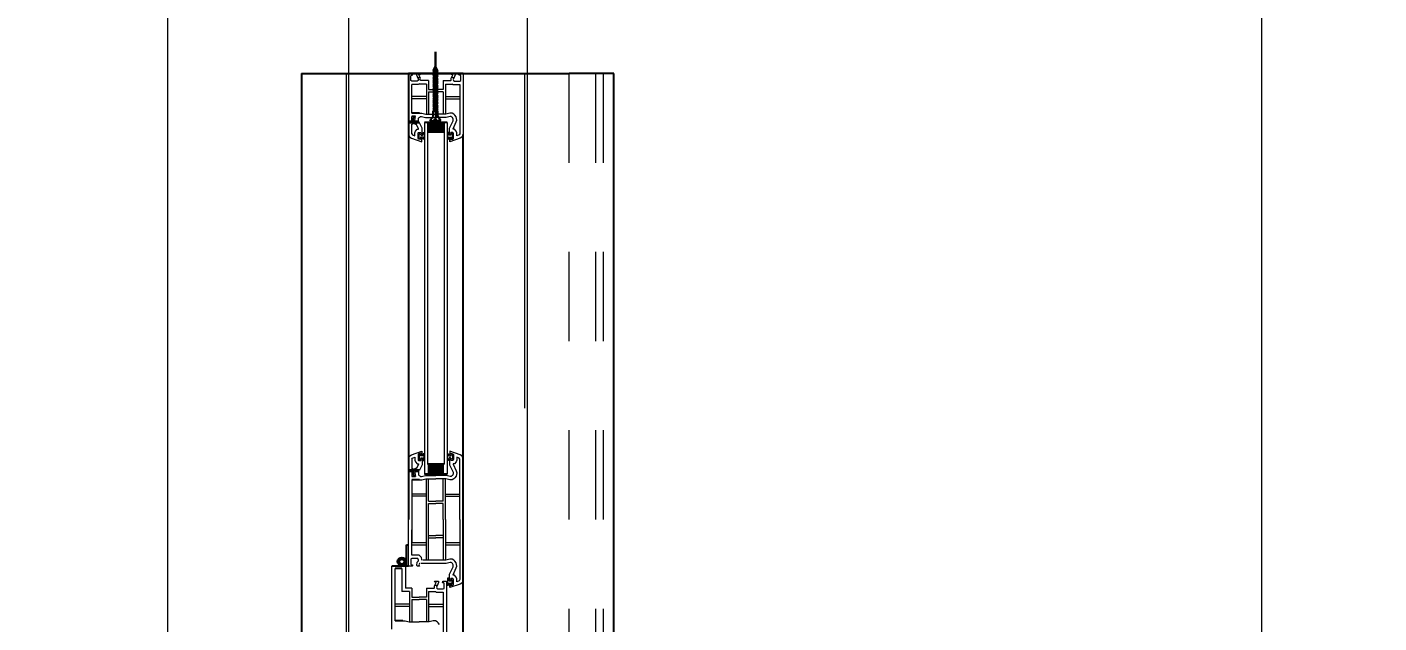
# Model space of a CAD drawing. Header units: metres. Extents: x -355 to 973, y -73 to 238.
# Drawn here: x -292.481 to -290.966, y 102.643 to 103.311 of the extents above; entities that cross this region are included whole.
import ezdxf

# ---------------------------------------------------------------- set-up
doc = ezdxf.new("R2010")
doc.units = ezdxf.units.M
doc.header["$LTSCALE"] = 3
doc.header["$MEASUREMENT"] = 0
for name, pattern in [('1', [30, 6, 6, 6, 6, 6]), ('202$0$HIDDEN', [0.375, 0.25, -0.125]), ('ACAD_ISO02W100', [15, 12, -3]), ('DASHED2', [0.375, 0.25, -0.125])]:
    doc.linetypes.add(name, pattern=pattern)
for name, color, linetype in [('01B', 10, 'Continuous'), ('4', 4, 'ACAD_ISO02W100'), ('5', 2, 'Continuous')]:
    doc.layers.add(name, color=color, linetype=linetype)
doc.layers.add('05', color=21, linetype='Continuous', lineweight=5)
doc.layers.add('15', color=63, linetype='DASHED2', lineweight=15)
doc.styles.get("Standard").update_dxf_attribs({"font": 'arial.ttf'})
doc.dimstyles.new('ahmad', dxfattribs={"dimtxt": 0.2, "dimasz": 0.1375, "dimexe": 0, "dimexo": 0.0625, "dimgap": 0.09, "dimtad": 0, "dimzin": 0, "dimdsep": 46, "dimtxsty": 'Standard', "dimblk": 'OBLIQUE', "dimcen": 0.09, "dimclrd": 245, "dimclrt": 61, "dimadec": 0, "dimazin": 0, "dimtfac": 1, "dimtofl": 0, "dimtmove": 0, "dimatfit": 3, "dimldrblk": 'OBLIQUE', "dimfxl": 0, "dimfxlon": 1, "dimtolj": 1, "dimtzin": 0, "dimlwd": 13, "dimarcsym": 0})

# ---------------------------------------------------------------- blocks, each defined once
blk = doc.blocks.new('_Oblique')
at = {"color": 0, "linetype": 'ByBlock', "lineweight": -2}
blk.add_line((-0.5, -0.5), (0.5, 0.5), dxfattribs=at)
blk = doc.blocks.new('*D614')
at = {"color": 245, "lineweight": 13, "transparency": 16777216}
for p, q in [((-292.3228, 109.6861), (-292.3228, 104.4038)), ((-292.3228, 98.2861), (-292.3228, 103.5684))]:
    blk.add_line(p, q, dxfattribs=at)
at = {"layer": 'Defpoints', "color": 0, "transparency": 16777216}
for p in [(-292.1198, 109.6861), (-292.3228, 98.2861), (-292.1228, 98.2861)]:
    blk.add_point(p, dxfattribs=at)
at = {"color": 245, "lineweight": 13, "transparency": 16777216, "xscale": 0.1375, "yscale": 0.1375, "zscale": 0.1375}
for p, rotation in [((-292.3228, 109.6861), 90), ((-292.3228, 98.2861), 270)]:
    blk.add_blockref('_Oblique', p, dxfattribs=dict(at, rotation=rotation))
at = {"color": 61, "transparency": 16777216, "insert": (-292.3228, 103.9861), "char_height": 0.2, "attachment_point": 5, "rotation": 90}
blk.add_mtext('\\A1;11.40', dxfattribs=at)
blk = doc.blocks.new('*D639')
at = {"layer": '4', "color": 245, "lineweight": 13, "transparency": 16777216}
for p, q in [((-291.0968, 114.8861), (-291.0968, 106.8038)), ((-291.0968, 97.8861), (-291.0968, 105.9684))]:
    blk.add_line(p, q, dxfattribs=at)
at = {"layer": 'Defpoints', "color": 0, "transparency": 16777216}
for p in [(-291.9197, 114.8861), (-291.9197, 97.8861), (-291.0968, 97.8861)]:
    blk.add_point(p, dxfattribs=at)
at = {"layer": '4', "color": 245, "lineweight": 13, "transparency": 16777216, "xscale": 0.1375, "yscale": 0.1375, "zscale": 0.1375}
for p, rotation in [((-291.0968, 114.8861), 90), ((-291.0968, 97.8861), 270)]:
    blk.add_blockref('_Oblique', p, dxfattribs=dict(at, rotation=rotation))
at = {"layer": '4', "color": 61, "transparency": 16777216, "insert": (-291.0968, 106.3861), "char_height": 0.2, "attachment_point": 5, "rotation": 90}
blk.add_mtext('\\A1;17.00', dxfattribs=at)
blk = doc.blocks.new('DSSSS')
at = {"layer": '05'}
for p, q in [((152.7604, -221.3864), (152.7604, -221.3872)), ((152.7604, -221.3872), (152.7664, -221.3872)), ((152.7664, -221.3872), (152.7664, -221.3863))]:
    blk.add_line(p, q, dxfattribs=at)
blk.add_lwpolyline([(152.7664, -221.3863), (152.7646, -221.3863), (152.7646, -221.384), (152.7657, -221.384), (152.7654, -221.383), (152.7617, -221.383), (152.7617, -221.3838), (152.7623, -221.3841), (152.763, -221.3847), (152.763, -221.3859), (152.7619, -221.3864), (152.7604, -221.3864)], dxfattribs=at)
blk = doc.blocks.new('ddd')
at = {"layer": '01B'}
for points in [[(1655.8293, 1003.8705), (1655.8184, 1003.8705), (1655.8184, 1003.889), (1655.8293, 1003.889)], [(1656.2018, 1003.8705), (1656.2127, 1003.8705), (1656.2127, 1003.889), (1656.2018, 1003.889)]]:
    blk.add_hatch(color=143, dxfattribs=at).paths.add_polyline_path(points)
at = {"layer": '01B', "color": 32}
for p in [(1655.7637, 1004.0793), (1655.7637, 1003.7293)]:
    blk.add_line(p, (1655.7637, 1004.0293), dxfattribs=at)
at = {"layer": '01B', "color": 143}
for p, q in [((1655.7637, 1003.9104), (1655.7637, 1003.8491)), ((1657.1951, 1003.9104), (1655.8322, 1003.9104)), ((1655.8184, 1003.8923), (1655.8184, 1003.8672)), ((1655.8293, 1003.889), (1655.8293, 1003.8705)), ((1656.2018, 1003.889), (1656.2018, 1003.8705)), ((1656.2127, 1003.8923), (1656.2127, 1003.8672)), ((1655.7802, 1003.8793), (1655.7393, 1003.8793)), ((1655.7393, 1003.8793), (1655.8247, 1003.8793)), ((1655.7608, 1003.8819), (1655.7555, 1003.8793)), ((1655.7608, 1003.8768), (1655.7555, 1003.8793)), ((1655.7608, 1003.8819), (1655.7587, 1003.8793)), ((1655.7608, 1003.8768), (1655.7587, 1003.8793)), ((1655.7621, 1003.8819), (1655.76, 1003.8793)), ((1655.7621, 1003.8768), (1655.76, 1003.8793)), ((1655.7608, 1003.8819), (1655.7616, 1003.8813)), ((1655.7608, 1003.8768), (1655.7616, 1003.8774)), ((1655.7633, 1003.8819), (1655.7612, 1003.8793)), ((1655.7633, 1003.8768), (1655.7612, 1003.8793)), ((1655.7621, 1003.8819), (1655.7628, 1003.8813)), ((1655.7621, 1003.8768), (1655.7628, 1003.8774)), ((1655.7646, 1003.8819), (1655.7624, 1003.8793)), ((1655.7646, 1003.8768), (1655.7624, 1003.8793)), ((1655.7633, 1003.8819), (1655.7641, 1003.8813)), ((1655.7633, 1003.8768), (1655.7641, 1003.8774)), ((1655.7658, 1003.8819), (1655.7637, 1003.8793)), ((1655.7658, 1003.8768), (1655.7637, 1003.8793)), ((1655.7646, 1003.8819), (1655.7653, 1003.8813)), ((1655.7646, 1003.8768), (1655.7653, 1003.8774)), ((1655.7671, 1003.8819), (1655.7649, 1003.8793)), ((1655.7671, 1003.8768), (1655.7649, 1003.8793)), ((1655.7658, 1003.8819), (1655.7666, 1003.8813)), ((1655.7658, 1003.8768), (1655.7666, 1003.8774)), ((1655.7683, 1003.8819), (1655.7662, 1003.8793)), ((1655.7683, 1003.8768), (1655.7662, 1003.8793)), ((1655.7671, 1003.8819), (1655.7678, 1003.8813)), ((1655.7671, 1003.8768), (1655.7678, 1003.8774)), ((1655.7696, 1003.8819), (1655.7674, 1003.8793)), ((1655.7696, 1003.8768), (1655.7674, 1003.8793)), ((1655.7683, 1003.8819), (1655.769, 1003.8813)), ((1655.7683, 1003.8768), (1655.769, 1003.8774)), ((1655.7708, 1003.8819), (1655.7687, 1003.8793)), ((1655.7708, 1003.8768), (1655.7687, 1003.8793)), ((1655.7696, 1003.8819), (1655.7703, 1003.8813)), ((1655.7696, 1003.8768), (1655.7703, 1003.8774)), ((1655.7721, 1003.8819), (1655.7699, 1003.8793)), ((1655.7721, 1003.8768), (1655.7699, 1003.8793)), ((1655.7708, 1003.8819), (1655.7715, 1003.8813)), ((1655.7708, 1003.8768), (1655.7715, 1003.8774)), ((1655.7733, 1003.8819), (1655.7712, 1003.8793)), ((1655.7733, 1003.8768), (1655.7712, 1003.8793)), ((1655.7721, 1003.8819), (1655.7728, 1003.8813)), ((1655.7721, 1003.8768), (1655.7728, 1003.8774)), ((1655.7745, 1003.8819), (1655.7724, 1003.8793)), ((1655.7745, 1003.8768), (1655.7724, 1003.8793)), ((1655.7733, 1003.8819), (1655.774, 1003.8813)), ((1655.7733, 1003.8768), (1655.774, 1003.8774)), ((1655.7758, 1003.8819), (1655.7737, 1003.8793)), ((1655.7758, 1003.8768), (1655.7737, 1003.8793)), ((1655.7745, 1003.8819), (1655.7753, 1003.8813)), ((1655.7745, 1003.8768), (1655.7753, 1003.8774)), ((1655.777, 1003.8819), (1655.7749, 1003.8793)), ((1655.777, 1003.8768), (1655.7749, 1003.8793)), ((1655.7758, 1003.8819), (1655.7765, 1003.8813)), ((1655.7758, 1003.8768), (1655.7765, 1003.8774)), ((1655.7783, 1003.8819), (1655.7762, 1003.8793)), ((1655.7783, 1003.8768), (1655.7762, 1003.8793)), ((1655.777, 1003.8819), (1655.7778, 1003.8813)), ((1655.777, 1003.8768), (1655.7778, 1003.8774)), ((1655.7795, 1003.8819), (1655.7774, 1003.8793)), ((1655.7795, 1003.8768), (1655.7774, 1003.8793)), ((1655.7783, 1003.8819), (1655.779, 1003.8813)), ((1655.7783, 1003.8768), (1655.779, 1003.8774)), ((1655.7808, 1003.8819), (1655.7786, 1003.8793)), ((1655.7808, 1003.8768), (1655.7786, 1003.8793)), ((1655.7795, 1003.8819), (1655.7803, 1003.8813)), ((1655.7795, 1003.8768), (1655.7803, 1003.8774)), ((1655.782, 1003.8819), (1655.7799, 1003.8793)), ((1655.782, 1003.8768), (1655.7799, 1003.8793)), ((1655.7808, 1003.8819), (1655.7815, 1003.8813)), ((1655.7808, 1003.8768), (1655.7815, 1003.8774)), ((1655.7833, 1003.8819), (1655.7811, 1003.8793)), ((1655.7833, 1003.8768), (1655.7811, 1003.8793)), ((1655.782, 1003.8819), (1655.7827, 1003.8813)), ((1655.782, 1003.8768), (1655.7827, 1003.8774)), ((1655.7845, 1003.8819), (1655.7824, 1003.8793)), ((1655.7845, 1003.8768), (1655.7824, 1003.8793)), ((1655.7833, 1003.8819), (1655.784, 1003.8813)), ((1655.7833, 1003.8768), (1655.784, 1003.8774)), ((1655.7858, 1003.8819), (1655.7836, 1003.8793)), ((1655.7858, 1003.8768), (1655.7836, 1003.8793)), ((1655.7845, 1003.8819), (1655.7852, 1003.8813)), ((1655.7845, 1003.8768), (1655.7852, 1003.8774)), ((1655.787, 1003.8819), (1655.7849, 1003.8793)), ((1655.787, 1003.8768), (1655.7849, 1003.8793)), ((1655.7858, 1003.8819), (1655.7865, 1003.8813)), ((1655.7858, 1003.8768), (1655.7865, 1003.8774)), ((1655.7882, 1003.8819), (1655.7861, 1003.8793)), ((1655.7882, 1003.8768), (1655.7861, 1003.8793)), ((1655.787, 1003.8819), (1655.7877, 1003.8813)), ((1655.787, 1003.8768), (1655.7877, 1003.8774)), ((1655.7895, 1003.8819), (1655.7874, 1003.8793)), ((1655.7895, 1003.8768), (1655.7874, 1003.8793)), ((1655.7882, 1003.8819), (1655.789, 1003.8813)), ((1655.7882, 1003.8768), (1655.789, 1003.8774)), ((1655.7907, 1003.8819), (1655.7886, 1003.8793)), ((1655.7907, 1003.8768), (1655.7886, 1003.8793)), ((1655.7895, 1003.8819), (1655.7902, 1003.8813)), ((1655.7895, 1003.8768), (1655.7902, 1003.8774)), ((1655.792, 1003.8819), (1655.7899, 1003.8793)), ((1655.792, 1003.8768), (1655.7899, 1003.8793)), ((1655.7907, 1003.8819), (1655.7915, 1003.8813)), ((1655.7907, 1003.8768), (1655.7915, 1003.8774)), ((1655.7932, 1003.8819), (1655.7911, 1003.8793)), ((1655.7932, 1003.8768), (1655.7911, 1003.8793)), ((1655.792, 1003.8819), (1655.7927, 1003.8813)), ((1655.792, 1003.8768), (1655.7927, 1003.8774)), ((1655.7945, 1003.8819), (1655.7923, 1003.8793)), ((1655.7945, 1003.8768), (1655.7923, 1003.8793)), ((1655.7932, 1003.8819), (1655.794, 1003.8813)), ((1655.7932, 1003.8768), (1655.794, 1003.8774)), ((1655.7957, 1003.8819), (1655.7936, 1003.8793)), ((1655.7957, 1003.8768), (1655.7936, 1003.8793)), ((1655.7945, 1003.8819), (1655.7952, 1003.8813)), ((1655.7945, 1003.8768), (1655.7952, 1003.8774)), ((1655.797, 1003.8819), (1655.7948, 1003.8793)), ((1655.797, 1003.8768), (1655.7948, 1003.8793)), ((1655.7957, 1003.8819), (1655.7965, 1003.8813)), ((1655.7957, 1003.8768), (1655.7965, 1003.8774)), ((1655.7982, 1003.8819), (1655.7961, 1003.8793)), ((1655.7982, 1003.8768), (1655.7961, 1003.8793)), ((1655.797, 1003.8819), (1655.7977, 1003.8813)), ((1655.797, 1003.8768), (1655.7977, 1003.8774)), ((1655.7995, 1003.8819), (1655.7973, 1003.8793)), ((1655.7995, 1003.8768), (1655.7973, 1003.8793)), ((1655.7982, 1003.8819), (1655.7989, 1003.8813)), ((1655.7982, 1003.8768), (1655.7989, 1003.8774)), ((1655.8007, 1003.8819), (1655.7986, 1003.8793)), ((1655.8007, 1003.8768), (1655.7986, 1003.8793)), ((1655.7995, 1003.8819), (1655.8002, 1003.8813)), ((1655.7995, 1003.8768), (1655.8002, 1003.8774)), ((1655.8019, 1003.8819), (1655.7998, 1003.8793)), ((1655.8019, 1003.8768), (1655.7998, 1003.8793)), ((1655.8007, 1003.8819), (1655.8014, 1003.8813)), ((1655.8007, 1003.8768), (1655.8014, 1003.8774)), ((1655.8032, 1003.8819), (1655.8011, 1003.8793)), ((1655.8032, 1003.8768), (1655.8011, 1003.8793)), ((1655.8019, 1003.8819), (1655.8027, 1003.8813)), ((1655.8019, 1003.8768), (1655.8027, 1003.8774)), ((1655.8044, 1003.8819), (1655.8023, 1003.8793)), ((1655.8044, 1003.8768), (1655.8023, 1003.8793)), ((1655.8032, 1003.8819), (1655.8039, 1003.8813)), ((1655.8032, 1003.8768), (1655.8039, 1003.8774)), ((1655.8057, 1003.8819), (1655.8036, 1003.8793)), ((1655.8057, 1003.8768), (1655.8036, 1003.8793)), ((1655.8044, 1003.8819), (1655.8052, 1003.8813)), ((1655.8044, 1003.8768), (1655.8052, 1003.8774)), ((1655.8114, 1003.8819), (1655.8057, 1003.8819)), ((1655.8057, 1003.8819), (1655.8057, 1003.8793)), ((1655.8057, 1003.8768), (1655.8057, 1003.8793)), ((1655.8114, 1003.8768), (1655.8057, 1003.8768)), ((1655.8168, 1003.8855), (1655.8114, 1003.8819)), ((1655.8168, 1003.8732), (1655.8114, 1003.8768)), ((1655.8168, 1003.8803), (1655.8147, 1003.8803)), ((1655.8147, 1003.8803), (1655.8147, 1003.8793)), ((1655.8147, 1003.8784), (1655.8147, 1003.8793)), ((1655.8168, 1003.8784), (1655.8147, 1003.8784)), ((1655.8168, 1003.8855), (1655.8168, 1003.8803)), ((1655.8168, 1003.8732), (1655.8168, 1003.8784)), ((1655.8082, 1003.8614), (1655.8082, 1003.8529)), ((1655.8119, 1003.8571), (1655.8119, 1003.8529)), ((1655.8123, 1003.8555), (1655.8122, 1003.8549)), ((1655.8174, 1003.8607), (1655.8174, 1003.8566)), ((1655.8189, 1003.8572), (1655.8178, 1003.8551)), ((1655.8189, 1003.8615), (1655.8189, 1003.8572)), ((1655.8209, 1003.8581), (1655.8193, 1003.8551)), ((1656.2065, 1003.8581), (1656.2081, 1003.8551)), ((1656.2084, 1003.8615), (1656.2084, 1003.8572)), ((1656.2084, 1003.8572), (1656.2095, 1003.8551)), ((1656.2099, 1003.8607), (1656.2099, 1003.8566)), ((1656.215, 1003.8555), (1656.2152, 1003.8549)), ((1656.2154, 1003.8571), (1656.2154, 1003.8529)), ((1656.2192, 1003.8614), (1656.2192, 1003.8529)), ((1655.7637, 1003.8491), (1656.2637, 1003.8491)), ((1655.8174, 1003.8529), (1655.8174, 1003.8491)), ((1655.8181, 1003.8545), (1655.8189, 1003.8529)), ((1655.8189, 1003.8529), (1655.8189, 1003.8491)), ((1655.8193, 1003.8551), (1655.8204, 1003.8529)), ((1656.2081, 1003.8551), (1656.207, 1003.8529)), ((1656.2092, 1003.8545), (1656.2084, 1003.8529)), ((1656.2084, 1003.8529), (1656.2084, 1003.8491)), ((1656.2099, 1003.8529), (1656.2099, 1003.8491)), ((1656.2921, 1003.8467), (1656.2921, 1003.8491)), ((1656.3159, 1003.8467), (1656.2921, 1003.8467)), ((1656.3159, 1003.8491), (1656.3159, 1003.8467)), ((1656.3159, 1003.8456), (1656.3159, 1003.8304)), ((1656.3185, 1003.8418), (1656.3185, 1003.8342)), ((1656.3774, 1003.8427), (1656.3774, 1003.8342))]:
    blk.add_line(p, q, dxfattribs=at)
for radius in [0.00477, 0.00274]:
    blk.add_circle((1656.3109, 1003.8416), radius, dxfattribs=at)
at = {"layer": '05', "color": 143}
for p, q in [((1655.7637, 1003.9064), (1655.7637, 1003.9104)), ((1655.7651, 1003.9057), (1655.7637, 1003.9064)), ((1655.7637, 1003.9013), (1655.7651, 1003.9014)), ((1655.7637, 1003.8972), (1655.7637, 1003.9013)), ((1655.7656, 1003.9063), (1655.7651, 1003.9057)), ((1655.7651, 1003.9014), (1655.7689, 1003.8999)), ((1655.7667, 1003.9078), (1655.7656, 1003.9073)), ((1655.7656, 1003.9073), (1655.7656, 1003.9063)), ((1655.771, 1003.9078), (1655.7667, 1003.9078)), ((1655.7716, 1003.9077), (1655.771, 1003.9078)), ((1655.7722, 1003.9067), (1655.7716, 1003.9077)), ((1655.7722, 1003.9006), (1655.7722, 1003.9067)), ((1655.776, 1003.8993), (1655.776, 1003.9066)), ((1655.776, 1003.9066), (1655.8311, 1003.9066)), ((1655.7896, 1003.8904), (1655.7896, 1003.9066)), ((1655.7921, 1003.8904), (1655.7921, 1003.9066)), ((1655.8103, 1003.9011), (1655.8093, 1003.8999)), ((1655.8122, 1003.9024), (1655.8103, 1003.9011)), ((1655.814, 1003.903), (1655.8122, 1003.9024)), ((1655.816, 1003.9031), (1655.814, 1003.903)), ((1655.818, 1003.9027), (1655.816, 1003.9031)), ((1655.8257, 1003.899), (1655.818, 1003.9027)), ((1655.8282, 1003.9026), (1655.8261, 1003.9005)), ((1655.8301, 1003.9033), (1655.8282, 1003.9026)), ((1655.8334, 1003.9033), (1655.8301, 1003.9033)), ((1655.8311, 1003.9066), (1655.8323, 1003.9058)), ((1655.8323, 1003.9058), (1655.8328, 1003.9052)), ((1655.8328, 1003.9052), (1655.8334, 1003.9033)), ((1656.1945, 1003.9052), (1656.1939, 1003.9033)), ((1656.1939, 1003.9033), (1656.1973, 1003.9033)), ((1656.195, 1003.9058), (1656.1945, 1003.9052)), ((1656.1962, 1003.9066), (1656.195, 1003.9058)), ((1656.2637, 1003.9066), (1656.1962, 1003.9066)), ((1656.1973, 1003.9033), (1656.1992, 1003.9026)), ((1656.1992, 1003.9026), (1656.2012, 1003.9005)), ((1656.2017, 1003.899), (1656.2093, 1003.9027)), ((1656.2093, 1003.9027), (1656.2113, 1003.9031)), ((1656.2113, 1003.9031), (1656.2133, 1003.903)), ((1656.2133, 1003.903), (1656.2152, 1003.9024)), ((1656.2152, 1003.9024), (1656.217, 1003.9011)), ((1656.217, 1003.9011), (1656.218, 1003.8999)), ((1656.2352, 1003.8904), (1656.2352, 1003.9066)), ((1656.2377, 1003.8904), (1656.2377, 1003.9066)), ((1656.2637, 1003.9104), (1656.3322, 1003.9104)), ((1656.2637, 1003.9066), (1656.3311, 1003.9066)), ((1656.2896, 1003.8904), (1656.2896, 1003.9066)), ((1656.2921, 1003.8904), (1656.2921, 1003.9066)), ((1656.3103, 1003.9011), (1656.3093, 1003.8999)), ((1656.3122, 1003.9024), (1656.3103, 1003.9011)), ((1656.314, 1003.903), (1656.3122, 1003.9024)), ((1656.316, 1003.9031), (1656.314, 1003.903)), ((1656.318, 1003.9027), (1656.316, 1003.9031)), ((1656.3257, 1003.899), (1656.318, 1003.9027)), ((1656.3282, 1003.9026), (1656.3261, 1003.9005)), ((1656.3301, 1003.9033), (1656.3282, 1003.9026)), ((1656.3334, 1003.9033), (1656.3301, 1003.9033)), ((1656.3311, 1003.9066), (1656.3323, 1003.9058)), ((1656.3322, 1003.9104), (1656.3349, 1003.9087)), ((1656.3323, 1003.9058), (1656.3328, 1003.9052)), ((1656.3328, 1003.9052), (1656.3334, 1003.9033)), ((1656.3349, 1003.9087), (1656.3362, 1003.907)), ((1656.3362, 1003.907), (1656.3401, 1003.8953)), ((1655.764, 1003.897), (1655.7637, 1003.8972)), ((1655.7646, 1003.8971), (1655.764, 1003.897)), ((1655.7647, 1003.8984), (1655.7646, 1003.8971)), ((1655.7652, 1003.8989), (1655.7647, 1003.8984)), ((1655.7689, 1003.8971), (1655.7652, 1003.8989)), ((1655.7687, 1003.8985), (1655.7678, 1003.899)), ((1655.7678, 1003.899), (1655.7683, 1003.8988)), ((1655.7683, 1003.8988), (1655.7687, 1003.8985)), ((1655.7689, 1003.8999), (1655.7702, 1003.8991)), ((1655.7701, 1003.8971), (1655.7689, 1003.8971)), ((1655.7712, 1003.8971), (1655.7701, 1003.8971)), ((1655.7702, 1003.8991), (1655.7715, 1003.8997)), ((1655.7715, 1003.8967), (1655.7712, 1003.8971)), ((1655.7715, 1003.8997), (1655.7722, 1003.9006)), ((1655.7715, 1003.8878), (1655.7715, 1003.8967)), ((1655.7715, 1003.8878), (1655.7817, 1003.8878)), ((1655.7752, 1003.8982), (1655.776, 1003.8993)), ((1655.7754, 1003.8979), (1655.7752, 1003.8982)), ((1655.7754, 1003.8904), (1655.7754, 1003.8979)), ((1655.7754, 1003.8904), (1655.8091, 1003.8904)), ((1655.7817, 1003.8878), (1655.7817, 1003.8797)), ((1655.7842, 1003.8878), (1655.8091, 1003.8878)), ((1655.7842, 1003.8878), (1655.7842, 1003.8797)), ((1655.8082, 1003.898), (1655.8081, 1003.8954)), ((1655.8081, 1003.8954), (1655.8091, 1003.891)), ((1655.8093, 1003.8999), (1655.8082, 1003.898)), ((1655.8091, 1003.891), (1655.8091, 1003.8841)), ((1655.8261, 1003.899), (1655.8257, 1003.899)), ((1655.8261, 1003.9005), (1655.8261, 1003.899)), ((1656.2012, 1003.9005), (1656.2012, 1003.899)), ((1656.2012, 1003.899), (1656.2017, 1003.899)), ((1656.218, 1003.8999), (1656.2192, 1003.898)), ((1656.2192, 1003.8954), (1656.2182, 1003.891)), ((1656.2182, 1003.891), (1656.2182, 1003.8841)), ((1656.2637, 1003.8904), (1656.2182, 1003.8904)), ((1656.2431, 1003.8878), (1656.2182, 1003.8878)), ((1656.2192, 1003.898), (1656.2192, 1003.8954)), ((1656.2431, 1003.8878), (1656.2431, 1003.8797)), ((1656.2637, 1003.8878), (1656.2457, 1003.8878)), ((1656.2457, 1003.8878), (1656.2457, 1003.8797)), ((1656.2637, 1003.8904), (1656.3091, 1003.8904)), ((1656.2637, 1003.8878), (1656.3091, 1003.8878)), ((1656.2817, 1003.8878), (1656.2817, 1003.8797)), ((1656.2842, 1003.8878), (1656.2842, 1003.8797)), ((1656.3082, 1003.898), (1656.3081, 1003.8954)), ((1656.3081, 1003.8954), (1656.3091, 1003.891)), ((1656.3093, 1003.8999), (1656.3082, 1003.898)), ((1656.3091, 1003.891), (1656.3091, 1003.8833)), ((1656.3124, 1003.8976), (1656.3119, 1003.8969)), ((1656.3119, 1003.8969), (1656.3119, 1003.8958)), ((1656.3119, 1003.8958), (1656.3129, 1003.8914)), ((1656.313, 1003.8983), (1656.3124, 1003.8976)), ((1656.3129, 1003.8914), (1656.3129, 1003.8833)), ((1656.3138, 1003.8989), (1656.313, 1003.8983)), ((1656.3147, 1003.8992), (1656.3138, 1003.8989)), ((1656.3157, 1003.8993), (1656.3147, 1003.8992)), ((1656.3168, 1003.899), (1656.3157, 1003.8993)), ((1656.3248, 1003.8951), (1656.3168, 1003.899)), ((1656.3312, 1003.8951), (1656.3248, 1003.8951)), ((1656.3261, 1003.899), (1656.3257, 1003.899)), ((1656.3261, 1003.9005), (1656.3261, 1003.899)), ((1656.3296, 1003.8939), (1656.3296, 1003.8929)), ((1656.3296, 1003.8929), (1656.3373, 1003.8929)), ((1656.3303, 1003.8993), (1656.3299, 1003.8989)), ((1656.3299, 1003.8989), (1656.3299, 1003.8964)), ((1656.3299, 1003.8964), (1656.3313, 1003.8958)), ((1656.3308, 1003.8995), (1656.3303, 1003.8993)), ((1656.3365, 1003.8995), (1656.3308, 1003.8995)), ((1656.3316, 1003.8953), (1656.3312, 1003.8951)), ((1656.3313, 1003.8958), (1656.3316, 1003.8955)), ((1656.3316, 1003.8955), (1656.3316, 1003.8953)), ((1656.3362, 1003.8953), (1656.3362, 1003.8957)), ((1656.3362, 1003.8957), (1656.3369, 1003.8957)), ((1656.3401, 1003.8953), (1656.3362, 1003.8953)), ((1656.3369, 1003.8993), (1656.3365, 1003.8995)), ((1656.3372, 1003.8989), (1656.3369, 1003.8993)), ((1656.3369, 1003.8957), (1656.3375, 1003.8958)), ((1656.3378, 1003.8966), (1656.3372, 1003.8989)), ((1656.3373, 1003.8929), (1656.3373, 1003.894)), ((1656.3375, 1003.8958), (1656.3377, 1003.8962)), ((1656.3377, 1003.8962), (1656.3378, 1003.8966)), ((1656.3588, 1003.8717), (1656.3588, 1003.8879)), ((1656.3614, 1003.8717), (1656.3614, 1003.8879)), ((1655.7715, 1003.8716), (1655.7817, 1003.8716)), ((1655.7715, 1003.8716), (1655.7715, 1003.8628)), ((1655.7817, 1003.8716), (1655.7817, 1003.8797)), ((1655.7842, 1003.8716), (1655.7842, 1003.8797)), ((1655.7842, 1003.8716), (1655.8091, 1003.8716)), ((1655.8091, 1003.8841), (1655.8091, 1003.8797)), ((1655.8091, 1003.8754), (1655.8091, 1003.8797)), ((1655.8091, 1003.8685), (1655.8091, 1003.8754)), ((1655.8129, 1003.8754), (1655.8129, 1003.8797)), ((1655.8129, 1003.868), (1655.8129, 1003.8754)), ((1656.2144, 1003.8754), (1656.2144, 1003.8797)), ((1656.2144, 1003.868), (1656.2144, 1003.8754)), ((1656.2182, 1003.8841), (1656.2182, 1003.8797)), ((1656.2182, 1003.8754), (1656.2182, 1003.8797)), ((1656.2182, 1003.8685), (1656.2182, 1003.8754)), ((1656.2431, 1003.8716), (1656.2182, 1003.8716)), ((1656.2431, 1003.8716), (1656.2431, 1003.8797)), ((1656.2457, 1003.8716), (1656.2457, 1003.8797)), ((1656.3091, 1003.8716), (1656.2457, 1003.8716)), ((1656.2817, 1003.8716), (1656.2817, 1003.8797)), ((1656.2842, 1003.8716), (1656.2842, 1003.8797)), ((1656.3091, 1003.8833), (1656.3091, 1003.865)), ((1656.3129, 1003.8833), (1656.3129, 1003.8632)), ((1656.3446, 1003.8717), (1656.3783, 1003.8717)), ((1655.764, 1003.8625), (1655.7637, 1003.8623)), ((1655.7637, 1003.8623), (1655.7637, 1003.8581)), ((1655.7637, 1003.8581), (1655.7651, 1003.858)), ((1655.7646, 1003.8623), (1655.764, 1003.8625)), ((1655.7647, 1003.8611), (1655.7646, 1003.8623)), ((1655.7652, 1003.8606), (1655.7647, 1003.8611)), ((1655.7651, 1003.858), (1655.7689, 1003.8595)), ((1655.7689, 1003.8624), (1655.7652, 1003.8606)), ((1655.7687, 1003.8609), (1655.7678, 1003.8604)), ((1655.7678, 1003.8604), (1655.7683, 1003.8606)), ((1655.7683, 1003.8606), (1655.7687, 1003.8609)), ((1655.7701, 1003.8623), (1655.7689, 1003.8624)), ((1655.7689, 1003.8595), (1655.7702, 1003.8603)), ((1655.7712, 1003.8623), (1655.7701, 1003.8623)), ((1655.7702, 1003.8603), (1655.7715, 1003.8597)), ((1655.7715, 1003.8628), (1655.7712, 1003.8623)), ((1655.7715, 1003.8597), (1655.7722, 1003.8589)), ((1655.7722, 1003.8589), (1655.7722, 1003.8528)), ((1655.7754, 1003.8615), (1655.7752, 1003.8613)), ((1655.7752, 1003.8613), (1655.776, 1003.8601)), ((1655.7754, 1003.8691), (1655.8091, 1003.8691)), ((1655.7754, 1003.8691), (1655.7754, 1003.8615)), ((1655.776, 1003.8601), (1655.776, 1003.8529)), ((1655.7896, 1003.8691), (1655.7896, 1003.8529)), ((1655.7921, 1003.8691), (1655.7921, 1003.8529)), ((1655.8081, 1003.864), (1655.8091, 1003.8685)), ((1655.8082, 1003.8614), (1655.8081, 1003.864)), ((1655.8119, 1003.8636), (1655.8129, 1003.868)), ((1655.8119, 1003.8626), (1655.8119, 1003.8636)), ((1655.8124, 1003.8618), (1655.8119, 1003.8626)), ((1655.814, 1003.8565), (1655.8119, 1003.8571)), ((1655.8144, 1003.8549), (1655.8123, 1003.8555)), ((1655.813, 1003.8611), (1655.8124, 1003.8618)), ((1655.8138, 1003.8605), (1655.813, 1003.8611)), ((1655.8147, 1003.8603), (1655.8138, 1003.8605)), ((1655.816, 1003.8563), (1655.814, 1003.8565)), ((1655.8157, 1003.8602), (1655.8147, 1003.8603)), ((1655.8168, 1003.8604), (1655.8157, 1003.8602)), ((1655.8174, 1003.8566), (1655.816, 1003.8563)), ((1655.8174, 1003.8607), (1655.8168, 1003.8604)), ((1655.8248, 1003.8643), (1655.8189, 1003.8615)), ((1655.8257, 1003.8605), (1655.8209, 1003.8581)), ((1655.8312, 1003.8643), (1655.8248, 1003.8643)), ((1655.8261, 1003.8605), (1655.8257, 1003.8605)), ((1655.8261, 1003.859), (1655.8261, 1003.8605)), ((1655.8282, 1003.8568), (1655.8261, 1003.859)), ((1655.8301, 1003.8561), (1655.8282, 1003.8568)), ((1655.8296, 1003.8656), (1655.8296, 1003.8665)), ((1655.8296, 1003.8665), (1655.8373, 1003.8665)), ((1655.8299, 1003.863), (1655.8313, 1003.8637)), ((1655.8299, 1003.8605), (1655.8299, 1003.863)), ((1655.8303, 1003.8601), (1655.8299, 1003.8605)), ((1655.8334, 1003.8561), (1655.8301, 1003.8561)), ((1655.8308, 1003.8599), (1655.8303, 1003.8601)), ((1655.8365, 1003.8599), (1655.8308, 1003.8599)), ((1655.8316, 1003.8641), (1655.8312, 1003.8643)), ((1655.8313, 1003.8637), (1655.8316, 1003.8639)), ((1655.8316, 1003.8639), (1655.8316, 1003.8641)), ((1655.8328, 1003.8543), (1655.8334, 1003.8561)), ((1655.8362, 1003.8524), (1655.8401, 1003.8641)), ((1655.8401, 1003.8641), (1655.8362, 1003.8641)), ((1655.8362, 1003.8641), (1655.8362, 1003.8638)), ((1655.8362, 1003.8638), (1655.8369, 1003.8638)), ((1655.8369, 1003.8602), (1655.8365, 1003.8599)), ((1655.8369, 1003.8638), (1655.8375, 1003.8637)), ((1655.8372, 1003.8605), (1655.8369, 1003.8602)), ((1655.8378, 1003.8628), (1655.8372, 1003.8605)), ((1655.8373, 1003.8665), (1655.8373, 1003.8654)), ((1655.8375, 1003.8637), (1655.8377, 1003.8632)), ((1655.8377, 1003.8632), (1655.8378, 1003.8628)), ((1656.1911, 1003.8524), (1656.1872, 1003.8641)), ((1656.1872, 1003.8641), (1656.1911, 1003.8641)), ((1656.1896, 1003.8632), (1656.1895, 1003.8628)), ((1656.1895, 1003.8628), (1656.1902, 1003.8605)), ((1656.1899, 1003.8637), (1656.1896, 1003.8632)), ((1656.1904, 1003.8638), (1656.1899, 1003.8637)), ((1656.1977, 1003.8665), (1656.19, 1003.8665)), ((1656.19, 1003.8665), (1656.19, 1003.8654)), ((1656.1902, 1003.8605), (1656.1905, 1003.8602)), ((1656.1911, 1003.8638), (1656.1904, 1003.8638)), ((1656.1905, 1003.8602), (1656.1908, 1003.8599)), ((1656.1908, 1003.8599), (1656.1965, 1003.8599)), ((1656.1911, 1003.8641), (1656.1911, 1003.8638)), ((1656.1945, 1003.8543), (1656.1939, 1003.8561)), ((1656.1939, 1003.8561), (1656.1973, 1003.8561)), ((1656.1957, 1003.8641), (1656.1961, 1003.8643)), ((1656.1957, 1003.8639), (1656.1957, 1003.8641)), ((1656.196, 1003.8637), (1656.1957, 1003.8639)), ((1656.1974, 1003.863), (1656.196, 1003.8637)), ((1656.1961, 1003.8643), (1656.2025, 1003.8643)), ((1656.1965, 1003.8599), (1656.197, 1003.8601)), ((1656.197, 1003.8601), (1656.1974, 1003.8605)), ((1656.1973, 1003.8561), (1656.1992, 1003.8568)), ((1656.1974, 1003.8605), (1656.1974, 1003.863)), ((1656.1977, 1003.8656), (1656.1977, 1003.8665)), ((1656.1992, 1003.8568), (1656.2012, 1003.859)), ((1656.2012, 1003.859), (1656.2012, 1003.8605)), ((1656.2012, 1003.8605), (1656.2017, 1003.8605)), ((1656.2017, 1003.8605), (1656.2065, 1003.8581)), ((1656.2025, 1003.8643), (1656.2084, 1003.8615)), ((1656.2099, 1003.8607), (1656.2106, 1003.8604)), ((1656.2099, 1003.8566), (1656.2113, 1003.8563)), ((1656.2106, 1003.8604), (1656.2116, 1003.8602)), ((1656.2113, 1003.8563), (1656.2133, 1003.8565)), ((1656.2116, 1003.8602), (1656.2126, 1003.8603)), ((1656.2126, 1003.8603), (1656.2135, 1003.8605)), ((1656.2129, 1003.8549), (1656.215, 1003.8555)), ((1656.2133, 1003.8565), (1656.2154, 1003.8571)), ((1656.2135, 1003.8605), (1656.2143, 1003.8611)), ((1656.2143, 1003.8611), (1656.2149, 1003.8618)), ((1656.2154, 1003.8636), (1656.2144, 1003.868)), ((1656.2149, 1003.8618), (1656.2154, 1003.8626)), ((1656.2154, 1003.8626), (1656.2154, 1003.8636)), ((1656.3091, 1003.8691), (1656.2182, 1003.8691)), ((1656.2192, 1003.864), (1656.2182, 1003.8685)), ((1656.2192, 1003.8614), (1656.2192, 1003.864)), ((1656.2352, 1003.8691), (1656.2352, 1003.8529)), ((1656.2377, 1003.8691), (1656.2377, 1003.8529)), ((1656.2896, 1003.8529), (1656.2896, 1003.8691)), ((1656.2921, 1003.8529), (1656.2921, 1003.8691)), ((1656.3064, 1003.8635), (1656.3038, 1003.8611)), ((1656.3038, 1003.8611), (1656.3038, 1003.8529)), ((1656.3087, 1003.8641), (1656.3064, 1003.8635)), ((1656.3083, 1003.86), (1656.3076, 1003.8594)), ((1656.3076, 1003.8594), (1656.3076, 1003.8528)), ((1656.3092, 1003.8603), (1656.3083, 1003.86)), ((1656.3091, 1003.8641), (1656.3087, 1003.8641)), ((1656.3102, 1003.8603), (1656.3092, 1003.8603)), ((1656.3114, 1003.859), (1656.3102, 1003.8603)), ((1656.3154, 1003.8583), (1656.3114, 1003.859)), ((1656.3129, 1003.8623), (1656.3132, 1003.8616)), ((1656.3132, 1003.8616), (1656.3139, 1003.8611)), ((1656.3139, 1003.8611), (1656.3146, 1003.8606)), ((1656.3146, 1003.8606), (1656.3154, 1003.8612)), ((1656.3154, 1003.8612), (1656.316, 1003.8616)), ((1656.316, 1003.8587), (1656.3154, 1003.8583)), ((1656.316, 1003.8616), (1656.316, 1003.8587)), ((1656.3408, 1003.8691), (1656.3509, 1003.8691)), ((1656.3509, 1003.8691), (1656.3509, 1003.861)), ((1656.3509, 1003.8529), (1656.3509, 1003.861)), ((1656.3534, 1003.8691), (1656.3783, 1003.8691)), ((1656.3534, 1003.8691), (1656.3534, 1003.861)), ((1656.3534, 1003.8529), (1656.3534, 1003.861)), ((1656.3783, 1003.8567), (1656.3783, 1003.861)), ((1656.3783, 1003.8498), (1656.3783, 1003.8567)), ((1655.7651, 1003.8537), (1655.7637, 1003.8531)), ((1655.7637, 1003.8531), (1655.7637, 1003.8491)), ((1655.8174, 1003.8491), (1655.7637, 1003.8491)), ((1655.7656, 1003.8532), (1655.7651, 1003.8537)), ((1655.7656, 1003.8521), (1655.7656, 1003.8532)), ((1655.7667, 1003.8516), (1655.7656, 1003.8521)), ((1655.771, 1003.8516), (1655.7667, 1003.8516)), ((1655.7716, 1003.8517), (1655.771, 1003.8516)), ((1655.7722, 1003.8528), (1655.7716, 1003.8517)), ((1655.8082, 1003.8529), (1655.776, 1003.8529)), ((1655.8174, 1003.8529), (1655.8119, 1003.8529)), ((1655.8143, 1003.8543), (1655.8122, 1003.8549)), ((1655.8165, 1003.8541), (1655.8143, 1003.8543)), ((1655.8164, 1003.8547), (1655.8144, 1003.8549)), ((1655.8178, 1003.8551), (1655.8164, 1003.8547)), ((1655.8181, 1003.8545), (1655.8165, 1003.8541)), ((1655.8322, 1003.8491), (1655.8189, 1003.8491)), ((1655.8311, 1003.8529), (1655.8204, 1003.8529)), ((1655.8311, 1003.8529), (1655.8323, 1003.8536)), ((1655.8322, 1003.8491), (1655.8349, 1003.8507)), ((1655.8323, 1003.8536), (1655.8328, 1003.8543)), ((1655.8349, 1003.8507), (1655.8362, 1003.8524)), ((1656.1924, 1003.8507), (1656.1911, 1003.8524)), ((1656.1951, 1003.8491), (1656.1924, 1003.8507)), ((1656.195, 1003.8536), (1656.1945, 1003.8543)), ((1656.1962, 1003.8529), (1656.195, 1003.8536)), ((1656.1951, 1003.8491), (1656.2084, 1003.8491)), ((1656.1962, 1003.8529), (1656.207, 1003.8529)), ((1656.2092, 1003.8545), (1656.2109, 1003.8541)), ((1656.2095, 1003.8551), (1656.2109, 1003.8547)), ((1656.2099, 1003.8529), (1656.2154, 1003.8529)), ((1656.2099, 1003.8491), (1656.2637, 1003.8491)), ((1656.2109, 1003.8547), (1656.2129, 1003.8549)), ((1656.2109, 1003.8541), (1656.213, 1003.8543)), ((1656.213, 1003.8543), (1656.2152, 1003.8549)), ((1656.2192, 1003.8529), (1656.2896, 1003.8529)), ((1656.3159, 1003.8491), (1656.2637, 1003.8491)), ((1656.3038, 1003.8529), (1656.2754, 1003.8529)), ((1656.3076, 1003.8528), (1656.3079, 1003.8522)), ((1656.3079, 1003.8522), (1656.3083, 1003.8519)), ((1656.3083, 1003.8519), (1656.3138, 1003.8519)), ((1656.3138, 1003.8519), (1656.3142, 1003.8521)), ((1656.3142, 1003.8521), (1656.3144, 1003.8526)), ((1656.3144, 1003.8533), (1656.3147, 1003.8536)), ((1656.3144, 1003.8526), (1656.3144, 1003.8533)), ((1656.3147, 1003.8536), (1656.3157, 1003.8536)), ((1656.3157, 1003.8536), (1656.3159, 1003.8532)), ((1656.3159, 1003.8532), (1656.3159, 1003.8491)), ((1656.3159, 1003.8456), (1656.3408, 1003.8456)), ((1656.3185, 1003.8418), (1656.3446, 1003.8418)), ((1656.3408, 1003.8529), (1656.3408, 1003.8456)), ((1656.3408, 1003.8529), (1656.3509, 1003.8529)), ((1656.3446, 1003.8504), (1656.3446, 1003.8418)), ((1656.3446, 1003.8504), (1656.3783, 1003.8504)), ((1656.3534, 1003.8529), (1656.3783, 1003.8529)), ((1656.3588, 1003.8504), (1656.3588, 1003.8342)), ((1656.3614, 1003.8504), (1656.3614, 1003.8342)), ((1656.3773, 1003.8453), (1656.3783, 1003.8498)), ((1656.3774, 1003.8427), (1656.3773, 1003.8453)), ((1656.3866, 1003.8304), (1656.3159, 1003.8304)), ((1656.3774, 1003.8342), (1656.3185, 1003.8342))]:
    blk.add_line(p, q, dxfattribs=at)
at = {"layer": '05', "color": 107}
for p, q in [((1655.8184, 1003.8923), (1656.2127, 1003.8923)), ((1655.8184, 1003.889), (1656.2018, 1003.889)), ((1655.8184, 1003.8705), (1656.2018, 1003.8705)), ((1655.8184, 1003.8672), (1656.2127, 1003.8672))]:
    blk.add_line(p, q, dxfattribs=at)
at = {"layer": '05', "color": 143}
for points in [[(1655.7637, 1003.9104), (1655.8322, 1003.9104), (1655.8349, 1003.9087), (1655.8362, 1003.907), (1655.8401, 1003.8953), (1655.8362, 1003.8953), (1655.8362, 1003.8957), (1655.8369, 1003.8957), (1655.8375, 1003.8958), (1655.8377, 1003.8962), (1655.8378, 1003.8966), (1655.8372, 1003.8989), (1655.8369, 1003.8993), (1655.8365, 1003.8995), (1655.8308, 1003.8995), (1655.8303, 1003.8993), (1655.8299, 1003.8989), (1655.8299, 1003.8964), (1655.8313, 1003.8958), (1655.8316, 1003.8955), (1655.8316, 1003.8953), (1655.8312, 1003.8951), (1655.8248, 1003.8951), (1655.8168, 1003.899), (1655.8157, 1003.8993), (1655.8147, 1003.8992), (1655.8138, 1003.8989), (1655.813, 1003.8983), (1655.8124, 1003.8976), (1655.8119, 1003.8969), (1655.8119, 1003.8958), (1655.8129, 1003.8914), (1655.8129, 1003.8841), (1655.8129, 1003.8797)], [(1656.2637, 1003.9104), (1656.1951, 1003.9104), (1656.1924, 1003.9087), (1656.1911, 1003.907), (1656.1872, 1003.8953), (1656.1911, 1003.8953), (1656.1911, 1003.8957), (1656.1904, 1003.8957), (1656.1899, 1003.8958), (1656.1896, 1003.8962), (1656.1895, 1003.8966), (1656.1902, 1003.8989), (1656.1905, 1003.8993), (1656.1908, 1003.8995), (1656.1965, 1003.8995), (1656.197, 1003.8993), (1656.1974, 1003.8989), (1656.1974, 1003.8964), (1656.196, 1003.8958), (1656.1957, 1003.8955), (1656.1957, 1003.8953), (1656.1961, 1003.8951), (1656.2025, 1003.8951), (1656.2106, 1003.899), (1656.2116, 1003.8993), (1656.2126, 1003.8992), (1656.2135, 1003.8989), (1656.2143, 1003.8983), (1656.2149, 1003.8976), (1656.2154, 1003.8969), (1656.2154, 1003.8958), (1656.2144, 1003.8914), (1656.2144, 1003.8841), (1656.2144, 1003.8797)], [(1656.3373, 1003.894), (1656.3349, 1003.894), (1656.3349, 1003.8969), (1656.3364, 1003.8969), (1656.336, 1003.8982), (1656.3312, 1003.8982), (1656.3312, 1003.8972), (1656.332, 1003.8969), (1656.3329, 1003.8961), (1656.3329, 1003.8945), (1656.3315, 1003.8939), (1656.3296, 1003.8939)], [(1656.3329, 1003.8917), (1656.4015, 1003.8917)], [(1656.3408, 1003.8691), (1656.3408, 1003.878), (1656.3404, 1003.8784), (1656.3393, 1003.8784), (1656.3381, 1003.8784), (1656.3344, 1003.8802), (1656.3339, 1003.8797), (1656.3338, 1003.8785), (1656.3333, 1003.8783), (1656.3329, 1003.8785), (1656.3329, 1003.8826), (1656.3343, 1003.8828), (1656.3381, 1003.8813), (1656.3394, 1003.8805), (1656.3408, 1003.881), (1656.3414, 1003.8819), (1656.3414, 1003.888), (1656.3409, 1003.889), (1656.3403, 1003.8891), (1656.336, 1003.8891), (1656.3348, 1003.8887), (1656.3348, 1003.8876), (1656.3343, 1003.8871), (1656.3329, 1003.8877), (1656.3329, 1003.8917)], [(1656.3446, 1003.8717), (1656.3446, 1003.8792), (1656.3444, 1003.8795), (1656.3452, 1003.8806), (1656.3452, 1003.8879), (1656.4004, 1003.8879)], [(1656.3814, 1003.8837), (1656.3795, 1003.8825), (1656.3785, 1003.8812), (1656.3774, 1003.8794), (1656.3773, 1003.8768), (1656.3783, 1003.8723), (1656.3783, 1003.8654), (1656.3783, 1003.861)], [(1655.8373, 1003.8654), (1655.8349, 1003.8654), (1655.8349, 1003.8625), (1655.8364, 1003.8625), (1655.836, 1003.8612), (1655.8312, 1003.8612), (1655.8312, 1003.8622), (1655.832, 1003.8626), (1655.8329, 1003.8633), (1655.8329, 1003.8649), (1655.8315, 1003.8656), (1655.8296, 1003.8656)], [(1656.19, 1003.8654), (1656.1924, 1003.8654), (1656.1924, 1003.8625), (1656.1909, 1003.8625), (1656.1913, 1003.8612), (1656.1961, 1003.8612), (1656.1961, 1003.8622), (1656.1953, 1003.8626), (1656.1944, 1003.8633), (1656.1944, 1003.8649), (1656.1958, 1003.8656), (1656.1977, 1003.8656)]]:
    blk.add_lwpolyline(points, dxfattribs=at)
blk.add_lwpolyline([(1656.3376, 1003.8801), (1656.338, 1003.8799), (1656.337, 1003.8803)], close=True, dxfattribs=at)
at = {"layer": '15'}
for p, q in [((1657.2637, 1003.9793), (1655.7637, 1003.9793)), ((1655.7637, 1003.7793), (1657.2637, 1003.7793))]:
    blk.add_line(p, q, dxfattribs=at)
at = {"layer": '5', "color": 32}
for p, q in [((1657.2637, 1004.0793), (1655.7637, 1004.0793)), ((1655.7637, 1003.7293), (1657.2637, 1003.7293))]:
    blk.add_line(p, q, dxfattribs=at)
at = {"layer": '5', "color": 5, "linetype": '202$0$HIDDEN', "lineweight": 5, "ltscale": 0.1}
for p, q in [((1657.2637, 1004.0678), (1655.7637, 1004.0678)), ((1657.2637, 1004.059), (1655.7637, 1004.059)), ((1657.2637, 1004.0293), (1655.7637, 1004.0293))]:
    blk.add_line(p, q, dxfattribs=at)
at = {"layer": '01B', "color": 143, "yscale": 1.275494208194687, "zscale": 1.275494208194687}
for p, xscale in [((1460.9846, 1286.271), 1.275494208194687), ((1851.0427, 1286.271), -1.275494208194687)]:
    blk.add_blockref('DSSSS', p, dxfattribs=dict(at, xscale=xscale))

msp = doc.modelspace()

# ---------------------------------------------------------------- linework, layer by layer
at = {"layer": '05', "color": 0, "linetype": '1'}
for points in [[(-291.9198, 97.8861), (-291.9198, 114.8861), (-304.7968, 114.8861), (-304.7968, 97.8861)], [(-292.1198, 99.6861), (-292.1198, 107.4861)]]:
    msp.add_lwpolyline(points, dxfattribs=at)

# ---------------------------------------------------------------- block references
at = {"layer": '05', "rotation": 270}
msp.add_blockref('ddd', (-1295.9022, 1759.0227), dxfattribs=at)

# ---------------------------------------------------------------- dimensions: what is measured, and where the dimension line sits
dim = msp.add_linear_dim(base=(-292.3228, 98.2861), p1=(-292.1198, 109.6861), p2=(-292.1228, 98.2861), angle=90, dimstyle='ahmad')
dim.commit()
dim.dimension.update_dxf_attribs({"geometry": '*D614', "text_midpoint": (-292.3228, 103.9861)})
at = {"layer": '4', "color": 0}
dim = msp.add_linear_dim(base=(-291.0968, 97.8861), p1=(-291.9197, 114.8861), p2=(-291.9197, 97.8861), angle=90, dimstyle='ahmad', dxfattribs=at)
dim.commit()
dim.dimension.update_dxf_attribs({"geometry": '*D639', "text_midpoint": (-291.0968, 106.3861)})

doc.saveas('drawing.dxf')
